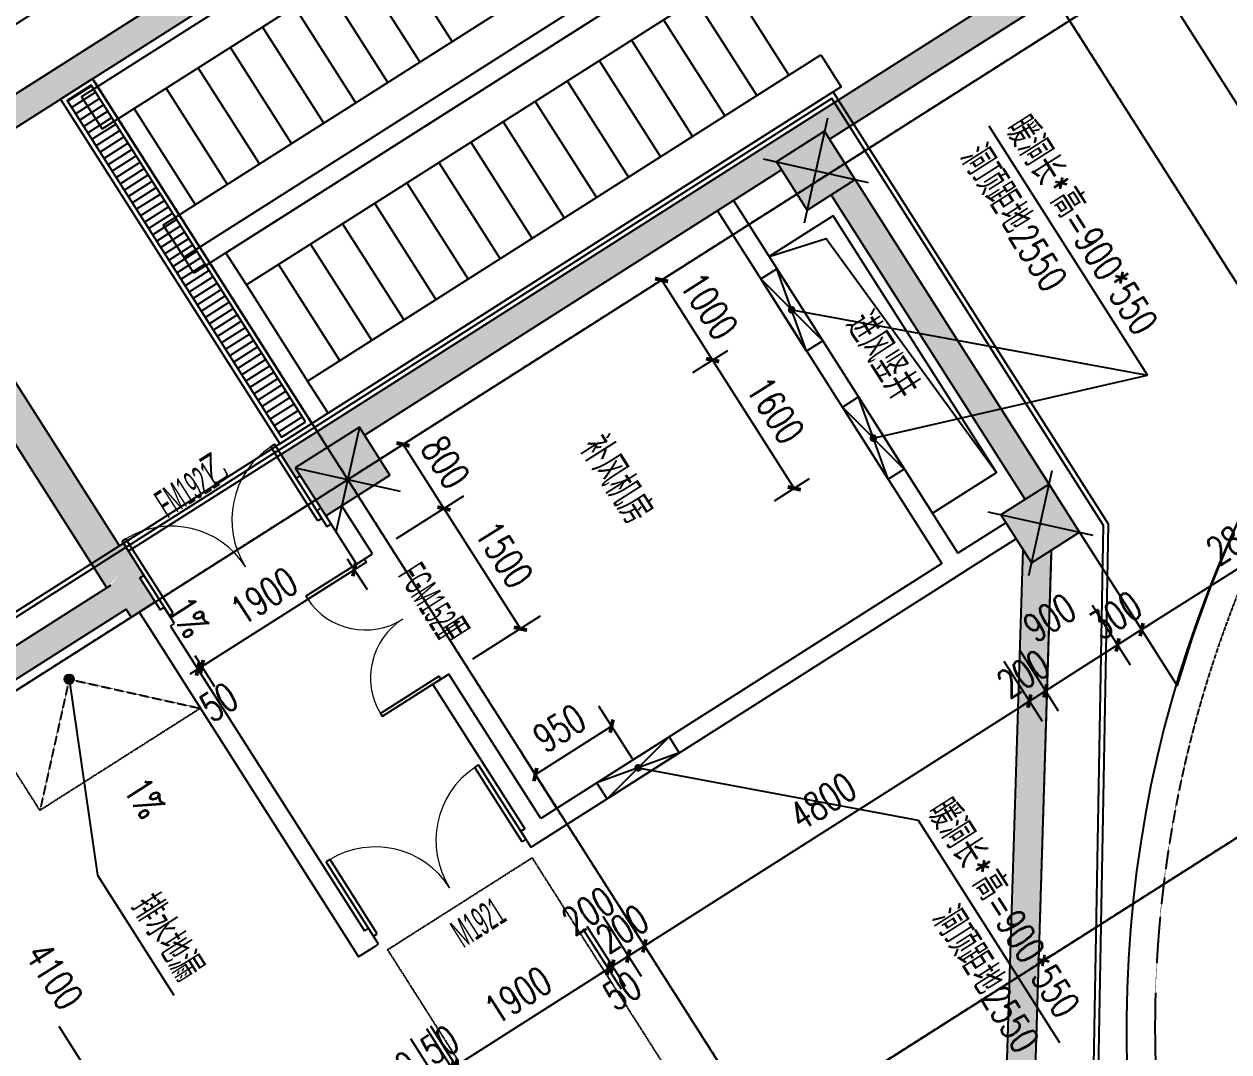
# Model space of a CAD drawing. Extents: x -46296 to 410892, y -135666 to 238728.
# Drawn here: x 93159 to 105833, y 175430 to 186247 of the extents above; entities that cross this region are included whole.
import ezdxf
from ezdxf.xclip import XClip

# ---------------------------------------------------------------- set-up
doc = ezdxf.new("R2010")
doc.units = 0
doc.header["$LTSCALE"] = 10
doc.header["$MEASUREMENT"] = 0
doc.header["$XCLIPFRAME"] = 0
for name, pattern in [('$0$DASH', [0.35, 0.25, -0.1]), ('ACAD_ISO04W100', [30, 24, -3, 0, -3]), ('DASH', [0.35, 0.25, -0.1]), ('DOTE', [2.42, 2, -0.2, 0.02, -0.2])]:
    doc.linetypes.add(name, pattern=pattern)
for name, color, linetype in [('01-标注_尺寸', 124, 'Continuous'), ('01-标注_符号', 200, 'Continuous'), ('02-TEXT_标注', 130, 'Continuous'), ('104-13 B0核心筒$0$02-TEXT_房间', 7, 'Continuous'), ('104-13 B0核心筒$0$02-TEXT_门窗', 151, 'Continuous'), ('104-13 B0核心筒$0$05-填充_天正', 26, 'Continuous'), ('104-13 B0核心筒$0$A-C_门', 150, 'Continuous'), ('104-13 B0核心筒$0$A-E_电梯', 171, 'Continuous'), ('104-13 B0核心筒$0$A-TECH_结构', 21, 'Continuous'), ('104-13 B0核心筒$0$A_STR-砌块墙', 121, 'Continuous'), ('104-13 B0核心筒$0$A_STR-砼墙', 51, 'Continuous'), ('104-13 B0核心筒$0$A_STR-砼柱', 51, 'Continuous'), ('104-13 B0核心筒$0$DOOR_FIRE', 220, 'Continuous'), ('104-13 B0核心筒$0$DOOR_FIRE_TEXT', 7, 'Continuous'), ('A-TECH_水', 3, 'Continuous'), ('A-TECH_结构', 21, 'Continuous'), ('A_AXIS-轴线', 36, 'DOTE'), ('A_STR-砼墙', 51, 'Continuous'), ('M-用地 红线', 20, 'ACAD_ISO04W100'), ('PUB_HATCH', 8, 'Continuous'), ('看线', 241, 'Continuous'), ('集水坑&', 6, 'Continuous')]:
    doc.layers.add(name, color=color, linetype=linetype)
doc.layers.add('04-不打印_面积', color=5, linetype='Continuous', plot=False)
doc.layers.add('104-13 B0核心筒$0$04-不打印_辅助线', color=165, linetype='Continuous', plot=False)
doc.styles.add('104-13 B0核心筒$0$_TCH_SPACE', font='ros.shx', dxfattribs={"width": 0.75, "height": 5, "bigfont": 'jd.shx'})
doc.styles.add('104-13 B0核心筒$0$_TCH_WINDOW', font='ros.shx', dxfattribs={"width": 0.65, "height": 3.5, "bigfont": 'jd.shx'})
doc.styles.add('_TCH_DIM', font='SIMPLEX', dxfattribs={"bigfont": 'GBCBIG'})
doc.styles.add('_TCH_DIM_T3', font='SIMPLEX', dxfattribs={"width": 0.705882, "bigfont": 'GBCBIG'})
doc.dimstyles.new('_TCH_ARCH&&100', dxfattribs={"dimtxt": 297.5, "dimasz": 100, "dimexe": 250, "dimexo": 300, "dimgap": 126.25, "dimtad": 1, "dimdec": 0, "dimzin": 0, "dimdsep": 46, "dimtxsty": '_TCH_DIM_T3', "dimblk": 'ARCHTICK', "dimcen": 0.09, "dimclrt": 7, "dimazin": 2, "dimtfac": 1, "dimtdec": 0, "dimtix": 1, "dimtmove": 2, "dimatfit": 3, "dimfxl": 0, "dimtolj": 1, "dimtzin": 0, "dimarcsym": 0})

# ---------------------------------------------------------------- blocks, each defined once
blk = doc.blocks.new('104 轴线')
for p, q in [((-279783, 168880), (-234647, 97919)), ((-296507, 152317), (-270772, 168686)), ((-287377, 164050), (-242241, 93088)), ((-292106, 145398), (-266371, 161767))]:
    blk.add_line(p, q)
at = {"layer": 'Defpoints'}
blk.add_lwpolyline([(13135, -2670), (19996, 9914), (18926, 200140), (-165691, 199501, 0.064843), (-234306, 190322, 0.064894), (-298282, 163874), (-300993, 152958), (-177498, -41043), (-162540, -55229), (-143745, -84755), (-123037, -89354), (13135, -2670)], format="xyb", close=True, dxfattribs=at)
blk = doc.blocks.new('104-13 B0核心筒$0$$DorLib2D$00000002')
for p, q in [((-0.5, 0), (-0.5, 0.4875)), ((-0.475, 0.4875), (-0.5, 0.4875)), ((-0.475, 0), (-0.475, 0.4875)), ((0.475, 0), (0.475, 0.4875)), ((0.475, 0.4875), (0.5, 0.4875)), ((0.5, 0), (0.5, 0.4875)), ((-0.5, 0), (-0.475, 0)), ((0.5, 0), (0.475, 0))]:
    blk.add_line(p, q)
at = {"lineweight": 13}
for centre, start, end in [((-0.4875, 0), 0, 88.53072), ((0.4875, 0), 91.46928, 180)]:
    blk.add_arc(centre, 0.4875, start, end, dxfattribs=at)
blk = doc.blocks.new('_FZH')
blk.add_lwpolyline([(-0.5, -0.5), (0.5, -0.5), (0.5, 0.5), (-0.5, 0.5)], close=True)
at = {"layer": 'PUB_HATCH'}
blk.add_solid([(-0.5, -0.5), (0.5, -0.5), (-0.5, 0.5), (0.5, 0.5)], dxfattribs=at)
blk = doc.blocks.new('104-13 B0核心筒')
at = {"layer": '104-13 B0核心筒$0$05-填充_天正'}
for points in [[(-5300, 6250), (-5000, 6600), (-5000, 17900), (-5300, 18200)], [(-400, 15100), (-400, 15200), (-300, 15200), (-300, 18200), (-600, 17900), (-600, 15200)], [(-300, 14600), (-400, 14600), (-400, 15100), (-600, 15200), (-600, 13900), (-300, 13900)], [(200, 15200), (200, 14900), (3995, 14900), (4000, 14917), (4000, 15200)], [(4000, 14896), (4000, 14917), (3995, 14900)], [(4600, 14851), (4600, 14600), (4436, 14600), (12400, 9179), (12400, 9300), (12756, 9300)], [(-400, 9000), (-400, 9400), (-300, 9400), (-300, 13900), (-600, 13900), (-600, 9000)], [(-300, 8600), (-400, 8600), (-400, 9000), (-600, 9000), (-600, 8550), (-300, 8550)], [(-450, 6438), (-700, 6600), (-5000, 6600), (-5300, 6250), (-400, 6250)], [(-450, 6438), (-300, 6600), (-300, 6650), (-700, 6650), (-700, 6600)], [(-200, 6400), (-100, 6600), (-300, 6600), (-450, 6438), (-400, 6300)], [(0, 6600), (-100, 6600), (-200, 6400), (-100, 6300), (0, 6300)], [(-400, 400), (-100, 400), (-100, 6300), (-200, 6400), (-400, 6300)]]:
    blk.add_hatch(color=256, dxfattribs=at).paths.add_polyline_path(points)
at = {"layer": '104-13 B0核心筒$0$04-不打印_辅助线'}
for p, q in [((-500, 14500), (300, 15300)), ((-500, 15300), (300, 14500)), ((3900, 14500), (4700, 15300)), ((3900, 15300), (4700, 14500)), ((-400, 8600), (400, 9400)), ((-400, 9400), (400, 8600))]:
    blk.add_line(p, q, dxfattribs=at)
at = {"layer": '104-13 B0核心筒$0$A-E_电梯'}
for p, q in [((-2300, 15200), (-1100, 15200)), ((-2300, 14800), (-1100, 14800)), ((-2300, 14400), (-1100, 14400)), ((-2300, 14000), (-1100, 14000)), ((-2300, 13600), (-1100, 13600)), ((-2300, 13200), (-1100, 13200)), ((-2300, 12800), (-1100, 12800)), ((-3300, 12400), (-4500, 12400)), ((-2300, 12400), (-1100, 12400)), ((-3300, 12000), (-4500, 12000)), ((-2300, 12000), (-1100, 12000)), ((-3300, 11600), (-4500, 11600)), ((-2300, 11600), (-1100, 11600)), ((-3300, 11200), (-4500, 11200)), ((-2300, 11200), (-1100, 11200)), ((-3300, 10800), (-4500, 10800)), ((-2300, 10800), (-1100, 10800)), ((-3300, 10400), (-4500, 10400)), ((-2300, 10400), (-1100, 10400)), ((-3300, 10000), (-4500, 10000)), ((-2300, 10000), (-1100, 10000)), ((-3300, 9600), (-4500, 9600)), ((-2300, 9600), (-1100, 9600)), ((-3300, 9200), (-4500, 9200)), ((-2300, 9200), (-1100, 9200))]:
    blk.add_line(p, q, dxfattribs=at)
for points in [[(-4500, 15600), (-4900, 15600), (-4900, 8800), (-4500, 8800)], [(-2900, 15600), (-3300, 15600), (-3300, 8800), (-2900, 8800)], [(-2700, 8800), (-2900, 8800), (-2900, 15600), (-2700, 15600)], [(-2700, 15600), (-2300, 15600), (-2300, 9200), (-2700, 9200)], [(-1100, 15600), (-700, 15600), (-700, 9200), (-1100, 9200)]]:
    blk.add_lwpolyline(points, close=True, dxfattribs=at)
at = {"layer": '104-13 B0核心筒$0$A-TECH_结构'}
blk.add_lwpolyline([(400, 14000), (3600, 14000), (3600, 14800), (400, 14800)], close=True, dxfattribs=at)
blk.add_lwpolyline([(400, 14000), (561, 14608), (3600, 14800)], dxfattribs=at)
at = {"layer": '104-13 B0核心筒$0$A_STR-砌块墙'}
for p, q in [((4100, 14600), (4100, 14000)), ((4300, 14600), (4300, 14000)), ((-300, 14000), (4100, 14000)), ((4300, 14000), (4300, 14000)), ((4300, 14000), (4300, 13800)), ((-300, 13800), (4100, 13800)), ((4100, 13800), (4100, 8800)), ((4300, 13800), (4300, 8800)), ((4300, 13800), (4300, 13800)), ((800, 8800), (200, 8800)), ((800, 8600), (800, 8800)), ((4100, 8800), (2300, 8800)), ((2300, 8800), (2300, 8600)), ((4300, 8800), (4300, 8800)), ((4300, 8800), (4300, 8600)), ((100, 8600), (100, 8550)), ((100, 8550), (300, 8550)), ((200, 8600), (800, 8600)), ((300, 8550), (300, 8600)), ((2300, 8600), (4100, 8600)), ((4100, 8600), (4100, 8550)), ((4100, 8550), (4300, 8550)), ((4300, 8550), (4300, 8600)), ((4300, 8600), (4300, 8600)), ((0, 6600), (100, 6600)), ((0, 6600), (0, 6400)), ((300, 6650), (100, 6650)), ((100, 6650), (100, 6600)), ((300, 6600), (300, 6650)), ((300, 6600), (4100, 6600)), ((4300, 6650), (4100, 6650)), ((4100, 6650), (4100, 6600)), ((4300, 6600), (4300, 6650)), ((4300, 6600), (4300, 6600)), ((4300, 6600), (4300, 6400)), ((0, 6400), (200, 6400)), ((200, 6400), (4200, 6400)), ((4200, 6400), (4300, 6400))]:
    blk.add_line(p, q, dxfattribs=at)
at = {"layer": '104-13 B0核心筒$0$A_STR-砼墙'}
for p, q in [((-5300, 6250), (-5300, 18200)), ((-300, 15200), (-300, 18200)), ((-5000, 6600), (-5000, 17900)), ((-600, 15200), (-600, 17900)), ((-600, 13900), (-600, 15200)), ((4000, 15200), (200, 15200)), ((3995, 14900), (200, 14900)), ((4000, 14896), (3995, 14900)), ((12756, 9300), (4600, 14851)), ((-300, 13900), (-300, 14600)), ((12400, 9179), (4436, 14600)), ((-600, 9000), (-600, 13900)), ((-300, 9400), (-300, 13900)), ((-600, 8550), (-600, 9000)), ((-600, 8550), (-300, 8550)), ((-300, 8550), (-300, 8600)), ((-700, 6600), (-5000, 6600)), ((-700, 6600), (-700, 6650)), ((-700, 6650), (-300, 6650)), ((-300, 6600), (-300, 6650)), ((-100, 6600), (-300, 6600)), ((0, 6600), (-100, 6600)), ((0, 6300), (0, 6600)), ((-400, 6250), (-5300, 6250)), ((-400, 400), (-400, 6300)), ((-400, 6300), (-400, 6250)), ((-400, 6300), (-400, 6300)), ((-100, 400), (-100, 6300)), ((0, 6300), (-100, 6300))]:
    blk.add_line(p, q, dxfattribs=at)
at = {"layer": '104-13 B0核心筒$0$04-不打印_辅助线'}
ref = blk.add_blockref('104 轴线', (287656, 163437), dxfattribs=dict(at, rotation=57.54087654753761))
XClip(ref).set_block_clipping_path([(-308258.2439484803, 159880.9876684749), (-256882.7738956955, 79110.5487782021), (-223300.1845035219, 100471.3503204154), (-274675.6545563068, 181241.7892106881)])
at = {"layer": '104-13 B0核心筒$0$A-C_门'}
ref = blk.add_blockref('104-13 B0核心筒$0$$DorLib2D$00000002', (4200, 7600), dxfattribs=dict(at, xscale=-1900, yscale=-1900, zscale=200, rotation=269.9999999999994))
ref.add_attrib('A', 'M1921', (4817, 7378), dxfattribs={"layer": '104-13 B0核心筒$0$02-TEXT_门窗', "height": 297.5, "rotation": 90, "style": '104-13 B0核心筒$0$_TCH_WINDOW', "width": 0.458824})
at = {"layer": '104-13 B0核心筒$0$A_STR-砼柱'}
for p, xscale, yscale, zscale in [((-100, 14900), 599.9999999999854, 599.9999999999854, 599.9999999999854), ((4300, 14900), 599.9999999999709, 599.9999999999709, 599.9999999999709), ((-100, 9000), 599.9999999999418, 800.0000000000291, 800.0000000000291)]:
    blk.add_blockref('_FZH', p, dxfattribs=dict(at, xscale=xscale, yscale=yscale, zscale=zscale))
at = {"layer": '104-13 B0核心筒$0$DOOR_FIRE', "xscale": -1500, "yscale": -1500, "zscale": 200}
blk.add_blockref('104-13 B0核心筒$0$$DorLib2D$00000002', (1550, 8700), dxfattribs=at)
at = {"layer": '104-13 B0核心筒$0$DOOR_FIRE', "xscale": -1900, "yscale": -1900, "zscale": 200, "rotation": 270.0000000000027}
blk.add_blockref('104-13 B0核心筒$0$$DorLib2D$00000002', (200, 7600), dxfattribs=at)
at = {"layer": '104-13 B0核心筒$0$02-TEXT_房间', "style": '104-13 B0核心筒$0$_TCH_SPACE', "width": 0.75}
for s, p in [('进风竖井', (1427, 14275)), ('补风机房', (1022, 11215))]:
    blk.add_text(s, height=347.3, dxfattribs=at).set_placement(p)
at = {"layer": '104-13 B0核心筒$0$DOOR_FIRE_TEXT', "style": '104-13 B0核心筒$0$_TCH_WINDOW'}
for s, height, width, p in [('甲', 347, 0.65, (1826, 8900)), ('FGM1521', 297.5, 0.458824, (1129, 8900))]:
    blk.add_text(s, height=height, dxfattribs=dict(at, width=width)).set_placement(p)
for s, height, width, p in [('乙', 347, 0.65, (-671, 7771)), ('FM1921', 297.5, 0.458824, (-671, 7177))]:
    blk.add_text(s, height=height, rotation=90, dxfattribs=dict(at, width=width)).set_placement(p)
blk = doc.blocks.new('_ArchTick')
at = {"color": 0, "linetype": 'ByBlock', "const_width": 0.4}
blk.add_lwpolyline([(-0.5, -0.5), (0.5, 0.5)], dxfattribs=at)
blk = doc.blocks.new('*D2009')
at = {"layer": '01-标注_尺寸', "color": 0, "lineweight": -2, "transparency": 16777216}
for p, q in [((99559, 178513), (99205, 179070)), ((98537, 178349), (99339, 178859)), ((98757, 178004), (98403, 178560))]:
    blk.add_line(p, q, dxfattribs=at)
at = {"layer": 'Defpoints', "color": 0, "transparency": 16777216}
for p in [(99339, 178859), (99720, 178260), (98918, 177750)]:
    blk.add_point(p, dxfattribs=at)
at = {"layer": '01-标注_尺寸', "color": 0, "lineweight": -2, "transparency": 16777216, "xscale": 100, "yscale": 100, "zscale": 100}
for p, rotation in [((99339, 178859), 32.45912348298299), ((98537, 178349), 212.459123482983)]:
    blk.add_blockref('_ArchTick', p, dxfattribs=dict(at, rotation=rotation))
at = {"layer": '01-标注_尺寸', "color": 7, "transparency": 16777216, "insert": (98791, 178836), "char_height": 297.5, "attachment_point": 5, "rotation": 32.4591, "style": '_TCH_DIM_T3'}
blk.add_mtext('\\A1;950', dxfattribs=at)
blk = doc.blocks.new('*D2010')
at = {"layer": '01-标注_尺寸', "color": 0, "lineweight": -2, "transparency": 16777216}
for p, q in [((100022, 183654), (99654, 183420)), ((99865, 183554), (100402, 182711)), ((100559, 182810), (100191, 182577))]:
    blk.add_line(p, q, dxfattribs=at)
at = {"layer": 'Defpoints', "color": 0, "transparency": 16777216}
for p in [(100275, 183815), (100812, 182971), (100402, 182711)]:
    blk.add_point(p, dxfattribs=at)
at = {"layer": '01-标注_尺寸', "color": 0, "lineweight": -2, "transparency": 16777216, "xscale": 100, "yscale": 100, "zscale": 100}
for p, rotation in [((99865, 183554), 122.4591234829825), ((100402, 182711), 302.4591234829825)]:
    blk.add_blockref('_ArchTick', p, dxfattribs=dict(at, rotation=rotation))
at = {"layer": '01-标注_尺寸', "color": 7, "transparency": 16777216, "insert": (100366, 183280), "char_height": 297.5, "attachment_point": 5, "rotation": 302.4591, "style": '_TCH_DIM_T3'}
blk.add_mtext('\\A1;1000', dxfattribs=at)
blk = doc.blocks.new('*D2011')
at = {"layer": '01-标注_尺寸', "color": 0, "lineweight": -2, "transparency": 16777216}
for p, q in [((100559, 182810), (100191, 182577)), ((100402, 182711), (101261, 181361)), ((101417, 181460), (101050, 181227))]:
    blk.add_line(p, q, dxfattribs=at)
at = {"layer": 'Defpoints', "color": 0, "transparency": 16777216}
for p in [(100812, 182971), (101671, 181621), (101261, 181361)]:
    blk.add_point(p, dxfattribs=at)
at = {"layer": '01-标注_尺寸', "color": 0, "lineweight": -2, "transparency": 16777216, "xscale": 100, "yscale": 100, "zscale": 100}
for p, rotation in [((100402, 182711), 122.4591234829827), ((101261, 181361), 302.4591234829827)]:
    blk.add_blockref('_ArchTick', p, dxfattribs=dict(at, rotation=rotation))
at = {"layer": '01-标注_尺寸', "color": 7, "transparency": 16777216, "insert": (101064, 182183), "char_height": 297.5, "attachment_point": 5, "rotation": 302.4591, "style": '_TCH_DIM_T3'}
blk.add_mtext('\\A1;1600', dxfattribs=at)
blk = doc.blocks.new('*D2055')
at = {"layer": '01-标注_尺寸', "color": 0, "lineweight": -2, "transparency": 16777216}
for p, q in [((97076, 180832), (97785, 181283)), ((97575, 181149), (98380, 179884)), ((97881, 179567), (98591, 180018))]:
    blk.add_line(p, q, dxfattribs=at)
at = {"layer": 'Defpoints', "color": 0, "transparency": 16777216}
for p in [(96823, 180671), (98380, 179884), (97628, 179406)]:
    blk.add_point(p, dxfattribs=at)
at = {"layer": '01-标注_尺寸', "color": 0, "lineweight": -2, "transparency": 16777216, "xscale": 100, "yscale": 100, "zscale": 100}
for p, rotation in [((97575, 181149), 122.4591234524623), ((98380, 179884), 302.4591234524623)]:
    blk.add_blockref('_ArchTick', p, dxfattribs=dict(at, rotation=rotation))
at = {"layer": '01-标注_尺寸', "color": 7, "transparency": 16777216, "insert": (98209, 180664), "char_height": 297.5, "attachment_point": 5, "rotation": 302.4591, "style": '_TCH_DIM_T3'}
blk.add_mtext('\\A1;1500', dxfattribs=at)
blk = doc.blocks.new('*D2056')
at = {"layer": '01-标注_尺寸', "color": 0, "lineweight": -2, "transparency": 16777216}
for p, q in [((96647, 181507), (97356, 181958)), ((97145, 181824), (97575, 181149)), ((97076, 180832), (97785, 181283))]:
    blk.add_line(p, q, dxfattribs=at)
at = {"layer": 'Defpoints', "color": 0, "transparency": 16777216}
for p in [(96394, 181346), (97575, 181149), (96823, 180671)]:
    blk.add_point(p, dxfattribs=at)
at = {"layer": '01-标注_尺寸', "color": 0, "lineweight": -2, "transparency": 16777216, "xscale": 100, "yscale": 100, "zscale": 100}
for p, rotation in [((97145, 181824), 122.4591234524622), ((97575, 181149), 302.4591234524622)]:
    blk.add_blockref('_ArchTick', p, dxfattribs=dict(at, rotation=rotation))
at = {"layer": '01-标注_尺寸', "color": 7, "transparency": 16777216, "insert": (97592, 181634), "char_height": 297.5, "attachment_point": 5, "rotation": 302.4591, "style": '_TCH_DIM_T3'}
blk.add_mtext('\\A1;800', dxfattribs=at)
blk = doc.blocks.new('*D2057')
at = {"layer": '01-标注_尺寸', "color": 0, "lineweight": -2, "transparency": 16777216}
for p, q in [((94955, 179602), (95163, 179275)), ((94913, 179575), (95121, 179248)), ((94987, 179459), (95029, 179486)), ((95029, 179486), (95114, 179539)), ((94987, 179459), (94903, 179405))]:
    blk.add_line(p, q, dxfattribs=at)
at = {"layer": 'Defpoints', "color": 0, "transparency": 16777216}
for p in [(94794, 179855), (94752, 179828), (95029, 179486)]:
    blk.add_point(p, dxfattribs=at)
at = {"layer": '01-标注_尺寸', "color": 0, "lineweight": -2, "transparency": 16777216, "xscale": 100, "yscale": 100, "zscale": 100}
for p, rotation in [((94987, 179459), 32.45912345245483), ((95029, 179486), 212.4591234524548)]:
    blk.add_blockref('_ArchTick', p, dxfattribs=dict(at, rotation=rotation))
at = {"layer": '01-标注_尺寸', "color": 7, "transparency": 16777216, "insert": (95208, 179111), "char_height": 297.5, "attachment_point": 5, "rotation": 32.4591, "style": '_TCH_DIM_T3'}
blk.add_mtext('\\A1;50', dxfattribs=at)
blk = doc.blocks.new('*D2058')
at = {"layer": '01-标注_尺寸', "color": 0, "lineweight": -2, "transparency": 16777216}
for p, q in [((96559, 180621), (96767, 180295)), ((95029, 179486), (96632, 180505)), ((94955, 179602), (95163, 179275))]:
    blk.add_line(p, q, dxfattribs=at)
at = {"layer": 'Defpoints', "color": 0, "transparency": 16777216}
for p in [(96398, 180875), (96632, 180505), (94794, 179855)]:
    blk.add_point(p, dxfattribs=at)
at = {"layer": '01-标注_尺寸', "color": 0, "lineweight": -2, "transparency": 16777216, "xscale": 100, "yscale": 100, "zscale": 100}
for p, rotation in [((96632, 180505), 32.45912345246205), ((95029, 179486), 212.4591234524621)]:
    blk.add_blockref('_ArchTick', p, dxfattribs=dict(at, rotation=rotation))
at = {"layer": '01-标注_尺寸', "color": 7, "transparency": 16777216, "insert": (95683, 180228), "char_height": 297.5, "attachment_point": 5, "rotation": 32.4591, "style": '_TCH_DIM_T3'}
blk.add_mtext('\\A1;1900', dxfattribs=at)
blk = doc.blocks.new('*D2094')
at = {"layer": '01-标注_尺寸', "color": 0, "lineweight": -2, "transparency": 16777216}
for p, q in [((107011, 181797), (107412, 181166)), ((104915, 179874), (107278, 181376)), ((104648, 180294), (105050, 179663))]:
    blk.add_line(p, q, dxfattribs=at)
at = {"layer": 'Defpoints', "color": 0, "transparency": 16777216}
for p in [(106850, 182050), (107278, 181376), (104487, 180547)]:
    blk.add_point(p, dxfattribs=at)
at = {"layer": '01-标注_尺寸', "color": 0, "lineweight": -2, "transparency": 16777216, "xscale": 100, "yscale": 100, "zscale": 100}
for p, rotation in [((107278, 181376), 32.45912345246698), ((104915, 179874), 212.459123452467)]:
    blk.add_blockref('_ArchTick', p, dxfattribs=dict(at, rotation=rotation))
at = {"layer": '01-标注_尺寸', "color": 7, "transparency": 16777216, "insert": (105949, 180857), "char_height": 297.5, "attachment_point": 5, "rotation": 32.4591, "style": '_TCH_DIM_T3'}
blk.add_mtext('\\A1;2800', dxfattribs=at)
blk = doc.blocks.new('*D2095')
at = {"layer": '01-标注_尺寸', "color": 0, "lineweight": -2, "transparency": 16777216}
for p, q in [((104648, 180294), (105050, 179663)), ((104395, 180133), (104796, 179502)), ((104662, 179713), (104915, 179874)), ((104915, 179874), (105000, 179927)), ((104662, 179713), (104578, 179659))]:
    blk.add_line(p, q, dxfattribs=at)
at = {"layer": 'Defpoints', "color": 0, "transparency": 16777216}
for p in [(104487, 180547), (104234, 180386), (104915, 179874)]:
    blk.add_point(p, dxfattribs=at)
at = {"layer": '01-标注_尺寸', "color": 0, "lineweight": -2, "transparency": 16777216, "xscale": 100, "yscale": 100, "zscale": 100}
for p, rotation in [((104915, 179874), 212.4591234524675), ((104662, 179713), 32.45912345246746)]:
    blk.add_blockref('_ArchTick', p, dxfattribs=dict(at, rotation=rotation))
at = {"layer": '01-标注_尺寸', "color": 7, "transparency": 16777216, "insert": (104641, 180025), "char_height": 297.5, "attachment_point": 5, "rotation": 32.4591, "style": '_TCH_DIM_T3'}
blk.add_mtext('\\A1;300', dxfattribs=at)
blk = doc.blocks.new('*D2096')
at = {"layer": '01-标注_尺寸', "color": 0, "lineweight": -2, "transparency": 16777216}
for p, q in [((104395, 180133), (104796, 179502)), ((103636, 179650), (104037, 179019)), ((103903, 179230), (104662, 179713))]:
    blk.add_line(p, q, dxfattribs=at)
at = {"layer": 'Defpoints', "color": 0, "transparency": 16777216}
for p in [(104234, 180386), (103474, 179903), (104662, 179713)]:
    blk.add_point(p, dxfattribs=at)
at = {"layer": '01-标注_尺寸', "color": 0, "lineweight": -2, "transparency": 16777216, "xscale": 100, "yscale": 100, "zscale": 100}
for p, rotation in [((104662, 179713), 32.45912345246622), ((103903, 179230), 212.4591234524662)]:
    blk.add_blockref('_ArchTick', p, dxfattribs=dict(at, rotation=rotation))
at = {"layer": '01-标注_尺寸', "color": 7, "transparency": 16777216, "insert": (103947, 179999), "char_height": 297.5, "attachment_point": 5, "rotation": 32.4591, "style": '_TCH_DIM_T3'}
blk.add_mtext('\\A1;900', dxfattribs=at)
blk = doc.blocks.new('*D2097')
at = {"layer": '01-标注_尺寸', "color": 0, "lineweight": -2, "transparency": 16777216}
for p, q in [((103636, 179650), (104037, 179019)), ((103467, 179543), (103868, 178911)), ((103734, 179122), (103903, 179230)), ((103903, 179230), (103987, 179283)), ((103734, 179122), (103650, 179069))]:
    blk.add_line(p, q, dxfattribs=at)
at = {"layer": 'Defpoints', "color": 0, "transparency": 16777216}
for p in [(103474, 179903), (103306, 179796), (103903, 179230)]:
    blk.add_point(p, dxfattribs=at)
at = {"layer": '01-标注_尺寸', "color": 0, "lineweight": -2, "transparency": 16777216, "xscale": 100, "yscale": 100, "zscale": 100}
for p, rotation in [((103734, 179122), 32.4591234524693), ((103903, 179230), 212.4591234524692)]:
    blk.add_blockref('_ArchTick', p, dxfattribs=dict(at, rotation=rotation))
at = {"layer": '01-标注_尺寸', "color": 7, "transparency": 16777216, "insert": (103671, 179408), "char_height": 297.5, "attachment_point": 5, "rotation": 32.4591, "style": '_TCH_DIM_T3'}
blk.add_mtext('\\A1;200', dxfattribs=at)
blk = doc.blocks.new('*D2098')
at = {"layer": '01-标注_尺寸', "color": 0, "lineweight": -2, "transparency": 16777216}
for p, q in [((103467, 179543), (103868, 178911)), ((99684, 176546), (103734, 179122)), ((99417, 176967), (99818, 176335))]:
    blk.add_line(p, q, dxfattribs=at)
at = {"layer": 'Defpoints', "color": 0, "transparency": 16777216}
for p in [(103306, 179796), (103734, 179122), (99256, 177220)]:
    blk.add_point(p, dxfattribs=at)
at = {"layer": '01-标注_尺寸', "color": 0, "lineweight": -2, "transparency": 16777216, "xscale": 100, "yscale": 100, "zscale": 100}
for p, rotation in [((103734, 179122), 32.45912345246686), ((99684, 176546), 212.4591234524669)]:
    blk.add_blockref('_ArchTick', p, dxfattribs=dict(at, rotation=rotation))
at = {"layer": '01-标注_尺寸', "color": 7, "transparency": 16777216, "insert": (101561, 178066), "char_height": 297.5, "attachment_point": 5, "rotation": 32.4591, "style": '_TCH_DIM_T3'}
blk.add_mtext('\\A1;4800', dxfattribs=at)
blk = doc.blocks.new('*D2099')
at = {"layer": '01-标注_尺寸', "color": 0, "lineweight": -2, "transparency": 16777216}
for p, q in [((99417, 176967), (99818, 176335)), ((99248, 176859), (99649, 176228)), ((99684, 176546), (99768, 176600)), ((99515, 176439), (99431, 176385)), ((99515, 176439), (99684, 176546))]:
    blk.add_line(p, q, dxfattribs=at)
at = {"layer": 'Defpoints', "color": 0, "transparency": 16777216}
for p in [(99256, 177220), (99087, 177112), (99684, 176546)]:
    blk.add_point(p, dxfattribs=at)
at = {"layer": '01-标注_尺寸', "color": 0, "lineweight": -2, "transparency": 16777216, "xscale": 100, "yscale": 100, "zscale": 100}
for p, rotation in [((99684, 176546), 212.459123452467), ((99515, 176439), 32.45912345246707)]:
    blk.add_blockref('_ArchTick', p, dxfattribs=dict(at, rotation=rotation))
at = {"layer": '01-标注_尺寸', "color": 7, "transparency": 16777216, "insert": (99452, 176725), "char_height": 297.5, "attachment_point": 5, "rotation": 32.4591, "style": '_TCH_DIM_T3'}
blk.add_mtext('\\A1;200', dxfattribs=at)
blk = doc.blocks.new('*D2100')
at = {"layer": '01-标注_尺寸', "color": 0, "lineweight": -2, "transparency": 16777216}
for p, q in [((99248, 176859), (99649, 176228)), ((99079, 176752), (99481, 176121)), ((99346, 176332), (99515, 176439)), ((99515, 176439), (99600, 176493)), ((99346, 176332), (99262, 176278))]:
    blk.add_line(p, q, dxfattribs=at)
at = {"layer": 'Defpoints', "color": 0, "transparency": 16777216}
for p in [(99087, 177112), (98918, 177005), (99515, 176439)]:
    blk.add_point(p, dxfattribs=at)
at = {"layer": '01-标注_尺寸', "color": 0, "lineweight": -2, "transparency": 16777216, "xscale": 100, "yscale": 100, "zscale": 100}
for p, rotation in [((99515, 176439), 212.4591234524664), ((99346, 176332), 32.45912345246642)]:
    blk.add_blockref('_ArchTick', p, dxfattribs=dict(at, rotation=rotation))
at = {"layer": '01-标注_尺寸', "color": 7, "transparency": 16777216, "insert": (99095, 176913), "char_height": 297.5, "attachment_point": 5, "rotation": 32.4591, "style": '_TCH_DIM_T3'}
blk.add_mtext('\\A1;200', dxfattribs=at)
blk = doc.blocks.new('*D2101')
at = {"layer": '01-标注_尺寸', "color": 0, "lineweight": -2, "transparency": 16777216}
for p, q in [((99037, 176725), (99438, 176094)), ((99079, 176752), (99481, 176121)), ((99304, 176305), (99220, 176251)), ((99304, 176305), (99346, 176332)), ((99346, 176332), (99431, 176385))]:
    blk.add_line(p, q, dxfattribs=at)
at = {"layer": 'Defpoints', "color": 0, "transparency": 16777216}
for p in [(98876, 176978), (98918, 177005), (99346, 176332)]:
    blk.add_point(p, dxfattribs=at)
at = {"layer": '01-标注_尺寸', "color": 0, "lineweight": -2, "transparency": 16777216, "xscale": 100, "yscale": 100, "zscale": 100}
for p, rotation in [((99304, 176305), 32.45912345247282), ((99346, 176332), 212.4591234524728)]:
    blk.add_blockref('_ArchTick', p, dxfattribs=dict(at, rotation=rotation))
at = {"layer": '01-标注_尺寸', "color": 7, "transparency": 16777216, "insert": (99452, 176073), "char_height": 297.5, "attachment_point": 5, "rotation": 32.4591, "style": '_TCH_DIM_T3'}
blk.add_mtext('\\A1;50', dxfattribs=at)
blk = doc.blocks.new('*D2102')
at = {"layer": '01-标注_尺寸', "color": 0, "lineweight": -2, "transparency": 16777216}
for p, q in [((99037, 176725), (99438, 176094)), ((97701, 175285), (99304, 176305)), ((97434, 175705), (97835, 175074))]:
    blk.add_line(p, q, dxfattribs=at)
at = {"layer": 'Defpoints', "color": 0, "transparency": 16777216}
for p in [(98876, 176978), (99304, 176305), (97273, 175958)]:
    blk.add_point(p, dxfattribs=at)
at = {"layer": '01-标注_尺寸', "color": 0, "lineweight": -2, "transparency": 16777216, "xscale": 100, "yscale": 100, "zscale": 100}
for p, rotation in [((99304, 176305), 32.45912345246666), ((97701, 175285), 212.4591234524667)]:
    blk.add_blockref('_ArchTick', p, dxfattribs=dict(at, rotation=rotation))
at = {"layer": '01-标注_尺寸', "color": 7, "transparency": 16777216, "insert": (98355, 176027), "char_height": 297.5, "attachment_point": 5, "rotation": 32.4591, "style": '_TCH_DIM_T3'}
blk.add_mtext('\\A1;1900', dxfattribs=at)
blk = doc.blocks.new('*D2103')
at = {"layer": '01-标注_尺寸', "color": 0, "lineweight": -2, "transparency": 16777216}
for p, q in [((97392, 175678), (97793, 175047)), ((97434, 175705), (97835, 175074)), ((97701, 175285), (97786, 175339)), ((97659, 175258), (97575, 175204)), ((97659, 175258), (97701, 175285))]:
    blk.add_line(p, q, dxfattribs=at)
at = {"layer": 'Defpoints', "color": 0, "transparency": 16777216}
for p in [(97231, 175932), (97273, 175958), (97701, 175285)]:
    blk.add_point(p, dxfattribs=at)
at = {"layer": '01-标注_尺寸', "color": 0, "lineweight": -2, "transparency": 16777216, "xscale": 100, "yscale": 100, "zscale": 100}
for p, rotation in [((97659, 175258), 32.4591234524753), ((97701, 175285), 212.4591234524753)]:
    blk.add_blockref('_ArchTick', p, dxfattribs=dict(at, rotation=rotation))
at = {"layer": '01-标注_尺寸', "color": 7, "transparency": 16777216, "insert": (97532, 175504), "char_height": 297.5, "attachment_point": 5, "rotation": 32.4591, "style": '_TCH_DIM_T3'}
blk.add_mtext('\\A1;50', dxfattribs=at)
blk = doc.blocks.new('*D2104')
at = {"layer": '01-标注_尺寸', "color": 0, "lineweight": -2, "transparency": 16777216}
for p, q in [((97392, 175678), (97793, 175047)), ((97223, 175571), (97624, 174940)), ((97659, 175258), (97743, 175312)), ((97490, 175151), (97659, 175258)), ((97490, 175151), (97406, 175097))]:
    blk.add_line(p, q, dxfattribs=at)
at = {"layer": 'Defpoints', "color": 0, "transparency": 16777216}
for p in [(97231, 175932), (97062, 175824), (97659, 175258)]:
    blk.add_point(p, dxfattribs=at)
at = {"layer": '01-标注_尺寸', "color": 0, "lineweight": -2, "transparency": 16777216, "xscale": 100, "yscale": 100, "zscale": 100}
for p, rotation in [((97659, 175258), 212.4591234524667), ((97490, 175151), 32.45912345246674)]:
    blk.add_blockref('_ArchTick', p, dxfattribs=dict(at, rotation=rotation))
at = {"layer": '01-标注_尺寸', "color": 7, "transparency": 16777216, "insert": (97030, 175184), "char_height": 297.5, "attachment_point": 5, "rotation": 32.4591, "style": '_TCH_DIM_T3'}
blk.add_mtext('\\A1;200', dxfattribs=at)
blk = doc.blocks.new('*D2107')
at = {"layer": '01-标注_尺寸', "color": 0, "lineweight": -2, "transparency": 16777216}
for p, q in [((101067, 190955), (100761, 191436)), ((91360, 185161), (100895, 191226)), ((91532, 184891), (91226, 185372))]:
    blk.add_line(p, q, dxfattribs=at)
at = {"layer": 'Defpoints', "color": 0, "transparency": 16777216}
for p in [(100895, 191226), (101228, 190702), (91693, 184638)]:
    blk.add_point(p, dxfattribs=at)
at = {"layer": '01-标注_尺寸', "color": 0, "lineweight": -2, "transparency": 16777216, "xscale": 100, "yscale": 100, "zscale": 100}
for p, rotation in [((100895, 191226), 32.45912345246465), ((91360, 185161), 212.4591234524647)]:
    blk.add_blockref('_ArchTick', p, dxfattribs=dict(at, rotation=rotation))
at = {"layer": '01-标注_尺寸', "color": 7, "transparency": 16777216, "insert": (95980, 188425), "char_height": 297.5, "attachment_point": 5, "rotation": 32.4591, "style": '_TCH_DIM_T3'}
blk.add_mtext('\\A1;11300', dxfattribs=at)
blk = doc.blocks.new('*D2138')
at = {"layer": '01-标注_尺寸', "color": 0, "lineweight": -2, "transparency": 16777216}
for p, q in [((92242, 178705), (91584, 178287)), ((91795, 178421), (93017, 176500)), ((93996, 174962), (93528, 175697)), ((94442, 175246), (93785, 174828))]:
    blk.add_line(p, q, dxfattribs=at)
at = {"layer": 'Defpoints', "color": 0, "transparency": 16777216}
for p in [(92495, 178866), (94695, 175407), (93996, 174962)]:
    blk.add_point(p, dxfattribs=at)
at = {"layer": '01-标注_尺寸', "color": 0, "lineweight": -2, "transparency": 16777216, "xscale": 100, "yscale": 100, "zscale": 100}
for p, rotation in [((91795, 178421), 122.4591234524653), ((93996, 174962), 302.4591234524653)]:
    blk.add_blockref('_ArchTick', p, dxfattribs=dict(at, rotation=rotation))
at = {"layer": '01-标注_尺寸', "color": 7, "transparency": 16777216, "insert": (93477, 176228), "char_height": 297.5, "attachment_point": 5, "rotation": 302.4591, "style": '_TCH_DIM_T3'}
blk.add_mtext('\\A1;4100', dxfattribs=at)
blk = doc.blocks.new('*D2143')
at = {"layer": '01-标注_尺寸', "color": 0, "lineweight": -2, "transparency": 16777216}
for p, q in [((104491, 186497), (105222, 186962)), ((105011, 186828), (107265, 183284)), ((106745, 182953), (107476, 183418))]:
    blk.add_line(p, q, dxfattribs=at)
at = {"layer": 'Defpoints', "color": 0, "transparency": 16777216}
for p in [(104238, 186336), (107265, 183284), (106492, 182792)]:
    blk.add_point(p, dxfattribs=at)
at = {"layer": '01-标注_尺寸', "color": 0, "lineweight": -2, "transparency": 16777216, "xscale": 100, "yscale": 100, "zscale": 100}
for p, rotation in [((105011, 186828), 122.4591234524606), ((107265, 183284), 302.4591234524605)]:
    blk.add_blockref('_ArchTick', p, dxfattribs=dict(at, rotation=rotation))
at = {"layer": '01-标注_尺寸', "color": 7, "transparency": 16777216, "insert": (106370, 185203), "char_height": 297.5, "attachment_point": 5, "rotation": 302.4591, "style": '_TCH_DIM_T3'}
blk.add_mtext('\\A1;4200', dxfattribs=at)

msp = doc.modelspace()

# ---------------------------------------------------------------- hatches: boundary and pattern name
at = {"layer": 'A-TECH_水', "transparency": 33554641}
h = msp.add_hatch(dxfattribs=at)
h.set_pattern_fill('ANSI31', color=256, scale=50, angle=-12.54088)
h.set_pattern_definition([(32.45912, (146681.95, 261428.78), (-42.60038, 66.97461), [])])
h.paths.add_polyline_path([(96117.8, 182059.6), (93863.7, 185603.5), (93610.6, 185442.5), (95864.7, 181898.6)])

# ---------------------------------------------------------------- linework, layer by layer
at = {"layer": '01-标注_符号'}
for p, q in [((104977.4, 182551.5), (103309.4, 185173.9)), ((101233.7, 183239.7), (104977.4, 182551.5)), ((102092.5, 181889.6), (104977.4, 182551.5)), ((93632.9, 179352.6), (93930.3, 177289.5)), ((99618.3, 178419.6), (102564.9, 177869.2)), ((102564.9, 177869.2), (104052.3, 175530.7)), ((93930.3, 177289.5), (94733.7, 176026.3))]:
    msp.add_line(p, q, dxfattribs=at)
at = {"layer": '01-标注_符号', "const_width": 40}
for points in [[(101226.2, 183258.2, 1), (101241.2, 183221.1, 1)], [(102078.2, 181903.7, 1), (102106.7, 181875.6, 1)], [(93648.1, 179365.6, 1), (93617.7, 179339.5, 1)], [(99610.8, 178438.2, 1), (99625.7, 178401.1, 1)]]:
    msp.add_lwpolyline(points, format="xyb", close=True, dxfattribs=at)
at = {"layer": '01-标注_符号'}
for points in [[(94659.9, 179893.8, 0, 0, 0), (94234.6, 179623.3, 80, 0, 0), (93981.5, 179462.3, 0, 0, 0)], [(92920, 178787.1, 0, 0, 0), (93132.7, 178922.4, 80, 0, 0), (93385.8, 179083.4, 0, 0, 0)], [(94264, 178359.6, 0, 0, 0), (93993.5, 178784.9, 80, 0, 0), (93832.4, 179038.1, 0, 0, 0)]]:
    msp.add_lwpolyline(points, format="xyseb", dxfattribs=at)
at = {"layer": '01-标注_符号', "linetype": 'DASH'}
for points in [[(96983.3, 176506.6), (98502.1, 177472.7), (122277.8, 140093.5)], [(123404.1, 134410), (124209.1, 133144.3), (122690.3, 132178.3), (118987.1, 138000.3), (118021.1, 139519.1), (119793, 140646.2), (96983.3, 176506.6)]]:
    msp.add_lwpolyline(points, dxfattribs=at)
at = {"layer": '04-不打印_面积', "color": 1}
for points in [[(119490.9, 126587.8), (136417, 137354), (137289.7, 143947.4), (121429.1, 152234.7), (117969.6, 150034.2), (104391.1, 171381.7), (104565.6, 180982.7), (101671.4, 185532.8), (87158.5, 176301.6), (99502.5, 156894.8), (100008.8, 157216.8)], [(119506.3, 126656.8), (136370.5, 137383.6), (137235.5, 143919.3), (121431.5, 152177), (117954.2, 149965.2), (104340.9, 171367.6), (104515.3, 180968.6), (101656, 185463.8), (87227.5, 176286.3), (99517.9, 156963.8), (100024.1, 157285.8)]]:
    msp.add_lwpolyline(points, close=True, dxfattribs=at)
at = {"layer": 'A-TECH_水'}
for points in [[(96186.9, 182044.3), (93879.1, 185672.5), (93541.5, 185457.8), (95849.3, 181829.6)], [(96117.8, 182059.6), (93863.7, 185603.5), (93610.6, 185442.5), (95864.7, 181898.6)]]:
    msp.add_lwpolyline(points, close=True, dxfattribs=at)
at = {"layer": 'A-TECH_结构'}
msp.add_lwpolyline([(115022.3, 188183.1, 0.4053451), (104932, 173573.6, -0.7776083)], format="xyb", dxfattribs=at)
at = {"layer": 'A-TECH_结构', "color": 6, "linetype": '$0$DASH'}
msp.add_lwpolyline([(115080.7, 187888.8, 0.4053451), (105227.9, 173623.1, 0.4053451)], format="xyb", dxfattribs=at)
at = {"layer": 'A_AXIS-轴线'}
msp.add_line((103663.8, 170919.1), (103968.3, 180712.5), dxfattribs=at)
at = {"layer": 'A_STR-砼墙'}
msp.add_lwpolyline([(166589.5, 176618.7), (129202, 196081.4), (124261.4, 186590.5), (123239.9, 187122.2, 0.4682653), (105289.1, 179286.2), (101632.9, 185034.3), (104164.3, 186644.4), (101480.8, 190863.3), (89840.9, 183459.5), (87649.8, 174224.9), (122929.1, 118760.2), (136345.1, 127293.7), (140665.5, 120501.3), (146993.8, 124526.5)], format="xyb", dxfattribs=at)
at = {"layer": 'M-用地 红线', "ltscale": 0.05}
msp.add_lwpolyline([(401252, 31537.3), (406201, 40615.3), (406004, 75614.3), (410892, 95642.3), (410198, 218797.3), (390086, 238728.3), (215507, 238124.3, 0.0374861), (172964, 234781.3, 0.0374849), (131398, 225125.3), (114193, 213768.3), (100383, 207916.3), (86907, 201333.3), (82974, 185497.3, -0.0648942), (146950, 211945.3, -0.0648429), (215565, 221124.3), (400182, 221763.3), (401252, 31537.3)], format="xyb", close=True, dxfattribs=at)
at = {"layer": '看线'}
msp.add_line((95860.8, 181718.4), (94257.7, 180698.7), dxfattribs=at)
for points in [[(100907.8, 183565.7), (101076.6, 183673), (101559.6, 182913.6), (101390.9, 182806.3), (100907.8, 183565.7), (101559.6, 182913.6), (101390.9, 182806.3), (101076.6, 183673)], [(101766.6, 182215.7), (101935.3, 182323), (102418.3, 181563.6), (102249.6, 181456.3), (101766.6, 182215.7), (102418.3, 181563.6), (102249.6, 181456.3), (101935.3, 182323)], [(99292.2, 178093.7), (99184.9, 178262.5), (99944.3, 178745.5), (100051.6, 178576.8), (99292.2, 178093.7), (99944.3, 178745.5), (100051.6, 178576.8), (99184.9, 178262.5)]]:
    msp.add_lwpolyline(points, dxfattribs=at)
at = {"layer": '集水坑&', "linetype": 'DASH'}
for q in [(93325.2, 177972.3), (95012.8, 179045.7)]:
    msp.add_line((93632.9, 179352.6), q, dxfattribs=at)
msp.add_lwpolyline([(94368.7, 180058.2), (95012.8, 179045.7), (93325.2, 177972.3), (92681.1, 178984.8)], dxfattribs=at)
at = {"layer": '集水坑&', "linetype": 'Continuous'}
msp.add_circle((93632.9, 179352.6), 50, dxfattribs=at)

# ---------------------------------------------------------------- block references
at = {"rotation": 302.4591234524621}
msp.add_blockref('104-13 B0核心筒', (88968.6, 176623.3), dxfattribs=at)
at = {"layer": 'A_AXIS-轴线'}
msp.add_blockref('104 轴线', (381256.4, 21622.8), dxfattribs=at)

# ---------------------------------------------------------------- texts
at = {"layer": '02-TEXT_标注', "style": '_TCH_DIM'}
for s, height, p in [('暖洞长', 337.59, (103454.3, 185141.6)), ('洞顶距地', 337.59, (102981.8, 184841.1)), ('高', 337.6, (103935.9, 184384.6)), ('暖洞长', 337.59, (102633.9, 177956.4)), ('高', 337.6, (103115.4, 177199.3)), ('排水地漏', 337.59, (94264.3, 176959.9)), ('洞顶距地', 337.59, (102687.3, 176829))]:
    msp.add_text(s, height=height, rotation=302.45912, dxfattribs=at).set_placement(p)
at = {"layer": '02-TEXT_标注', "style": '_TCH_DIM', "width": 0.705882}
for s, p in [('*', (103850, 184519.6)), ('=900*550', (104067.8, 184177.2)), ('2550', (103509.4, 184011.7)), ('1%', (94657.3, 180093.6)), ('1%', (94194.8, 178191.2)), ('*', (103029.5, 177334.3)), ('=900*550', (103247.3, 176992)), ('2550', (103214.9, 175999.5))]:
    msp.add_text(s, height=297.5, rotation=302.45912, dxfattribs=at).set_placement(p)

# ---------------------------------------------------------------- dimensions: what is measured, and where the dimension line sits
at = {"layer": '01-标注_尺寸'}
for p1, p2, distance, picture, middle in [((91693, 184637.6), (101227.6, 190702.2), 620.2, '*D2107', (95979.9, 188425.2)), ((104237.7, 186335.6), (106491.8, 182791.7), 916.8, '*D2143', (106370.4, 185203.3)), ((100275.2, 183815.1), (100811.9, 182971.3), -485.6, '*D2010', (100365.8, 183280.2)), ((100811.9, 182971.3), (101670.6, 181621.3), -485.6, '*D2011', (101063.5, 182183.3)), ((96393.8, 181346.3), (96823.2, 180671.3), 890.5, '*D2056', (97591.9, 181634.3)), ((104487, 180547.2), (106849.6, 182050), -798.2, '*D2094', (105949.1, 180857.1)), ((96823.2, 180671.3), (97628.2, 179405.6), 890.5, '*D2055', (98209.1, 180663.9)), ((94794.4, 179854.9), (96397.5, 180874.6), -437.5, '*D2058', (95683.2, 180227.6)), ((104233.9, 180386.2), (104487, 180547.2), -798.2, '*D2095', (104641.2, 180025.3)), ((103305.7, 179795.8), (103474.5, 179903.2), -798.2, '*D2097', (103670.9, 179408.1)), ((99255.6, 177219.7), (103305.7, 179795.8), -798.2, '*D2098', (101561.5, 178066.3)), ((98918, 177750.5), (99719.6, 178260.4), 709, '*D2009', (98790.7, 178835.7)), ((99086.9, 177112.3), (99255.6, 177219.7), -798.2, '*D2099', (99452, 176724.6)), ((97272.8, 175958.4), (98875.9, 176978.2), -798.2, '*D2102', (98355.1, 176026.9)), ((97230.6, 175931.6), (97272.8, 175958.4), -798.2, '*D2103', (97532.4, 175503.6))]:
    dim = msp.add_aligned_dim(p1=p1, p2=p2, distance=distance, dimstyle='_TCH_ARCH&&100', dxfattribs=at)
    dim.commit()
    dim.dimension.update_dxf_attribs({"geometry": picture, "text_midpoint": middle})
for base, p1, p2, angle, picture, middle in [((104662.3, 179712.7), (103474.5, 179903.2), (104233.9, 180386.2), 32.45912, '*D2096', (103947.1, 179998.6)), ((95029.2, 179485.7), (94752.2, 179828), (94794.4, 179854.9), 32.45912, '*D2057', (95208.2, 179111)), ((93995.7, 174961.8), (92494.8, 178866.3), (94695.3, 175406.8), 302.45912, '*D2138', (93476.7, 176228.4)), ((99515.3, 176438.9), (98918.1, 177005), (99086.9, 177112.3), 32.45912, '*D2100', (99095.4, 176912.5)), ((99346.5, 176331.5), (98875.9, 176978.2), (98918.1, 177005), 32.45912, '*D2101', (99451.9, 176072.6)), ((97658.9, 175258.1), (97061.8, 175824.3), (97230.6, 175931.6), 32.45912, '*D2104', (97030.4, 175184.2))]:
    dim = msp.add_linear_dim(base=base, p1=p1, p2=p2, angle=angle, dimstyle='_TCH_ARCH&&100', dxfattribs=at)
    dim.commit()
    dim.dimension.update_dxf_attribs({"geometry": picture, "text_midpoint": middle, "dimtype": 129})

doc.saveas('drawing.dxf')
